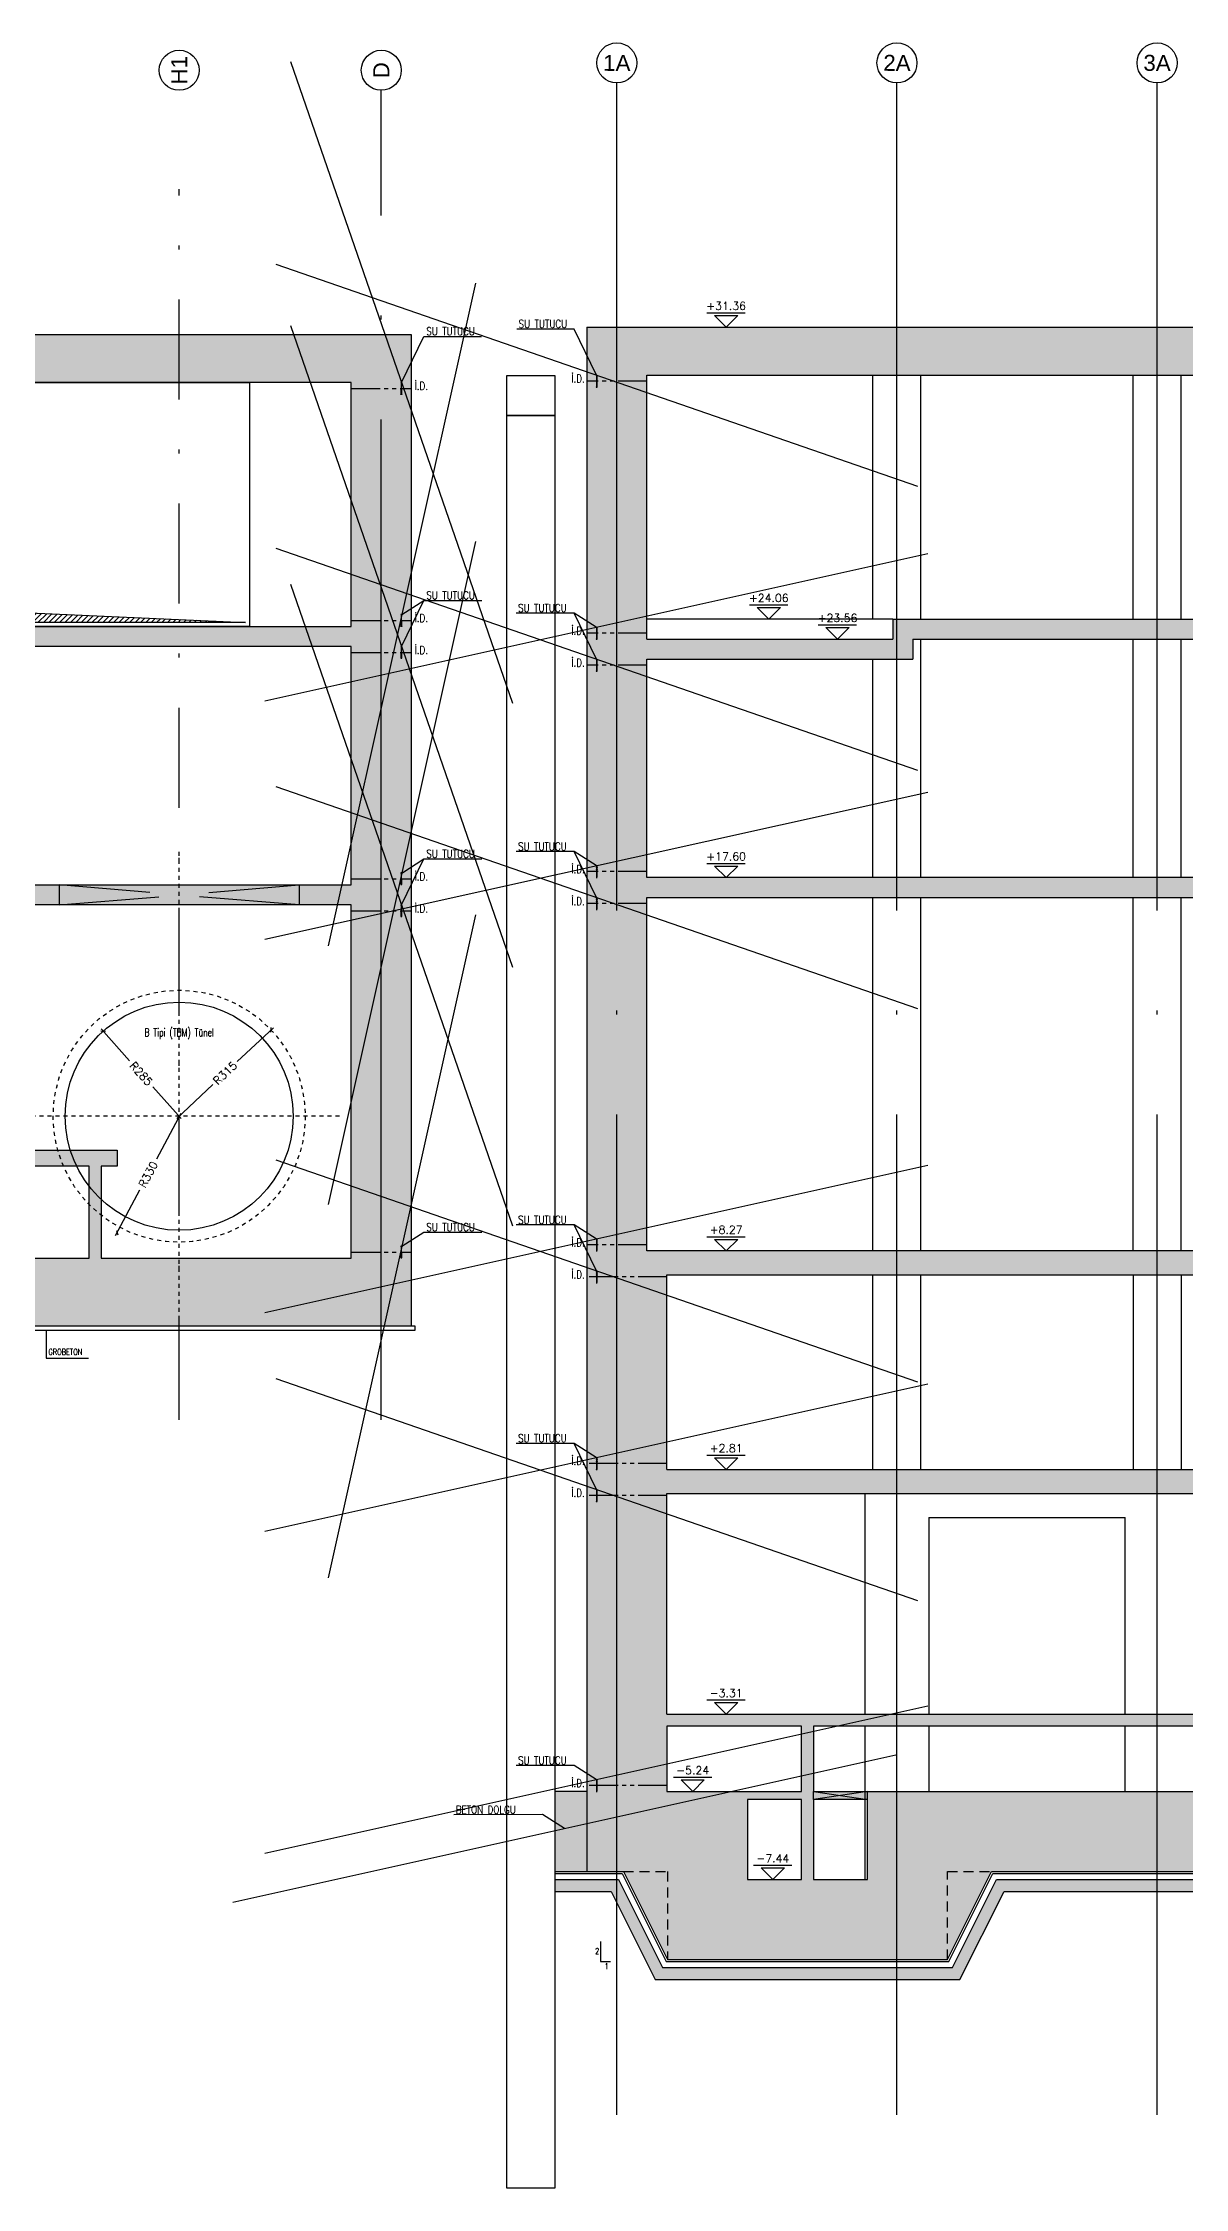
# Model space of a CAD drawing. Header units: millimetres. Extents: x 400382 to 401276, y 4543898 to 4544126.
# Drawn here: x 401009.2 to 401037.8, y 4543951.3 to 4544004.9 of the extents above; entities that cross this region are included whole.
import ezdxf
from ezdxf.enums import TextEntityAlignment as Align

# ---------------------------------------------------------------- set-up
doc = ezdxf.new("R2010")
doc.units = ezdxf.units.MM
for name, pattern in [('ACAD_ISO05W100', [33, 24, -3, 0, -3, 0, -3]), ('AKS', [3, 2.5, -0.25, 0, -0.25]), ('CIZGI', [0.4, 0.25, -0.15]), ('CONTINU', [0]), ('DASHDOT2', [0.5, 0.25, -0.125, 0, -0.125]), ('HIDDEN', [0.375, 0.25, -0.125])]:
    doc.linetypes.add(name, pattern=pattern)
for name, color, linetype in [('aks prota', 2, 'AKS'), ('boşluk prota', 2, 'Continuous'), ('boşluk taraması prota', 252, 'Continuous'), ('caks prota', 4, 'Continuous'), ('görünüş prota', 4, 'Continuous'), ('inşaat derzi prota', 11, 'Continuous'), ('kesik prota', 2, 'CIZGI'), ('kesit prota', 1, 'Continuous'), ('kesit tarama prota', 252, 'Continuous'), ('kot prota', 4, 'Continuous'), ('lkolon prota', 4, 'Continuous'), ('merdiven prota', 2, 'Continuous'), ('not prota', 2, 'Continuous'), ('not yazısı prota', 6, 'Continuous'), ('not çizgisi prota', 4, 'Continuous'), ('PRT-AL-TUNEL_EKSENI', 14, 'DASHDOT2'), ('PRT-CST-rc_level', 6, 'Continuous'), ('PRT-CST-rc_levermark', 4, 'Continuous'), ('st_s_not yazısı', 6, 'Continuous'), ('st_s_not çizgisi', 4, 'CIZGI'), ('st_s_su tutucu', 2, 'Continuous'), ('st_s_ölçü', 4, 'Continuous'), ('taks prota', 7, 'Continuous')]:
    doc.layers.add(name, color=color, linetype=linetype)
doc.layers.add('PRT-KD-kazik', color=172, linetype='Continuous', lineweight=25)
doc.styles.add('NOT', font='romanstw.shx')
doc.styles.add('OLCU', font='romanstw.shx')
doc.styles.get("Standard").update_dxf_attribs({"font": 'Arial.ttf'})
doc.styles.add('TAKS', font='Arial Unicode.ttf')
doc.styles.add('TEXT250', font='romanstw.shx', dxfattribs={"width": 0.8, "height": 25})
doc.styles.add('TSIMPLEX', font='romanstw.shx')
doc.dimstyles.new('1-100', dxfattribs={"dimscale": 0.5, "dimtxt": 2, "dimasz": 7.5, "dimexe": 3, "dimexo": 5, "dimgap": 5, "dimtad": 3, "dimdec": 1, "dimlfac": 2, "dimzin": 9, "dimdsep": 46, "dimtxsty": 'Standard', "dimblk": 'OBLIQUE', "dimcen": 0.09, "dimclrd": 3, "dimclre": 3, "dimclrt": 1, "dimadec": 3, "dimazin": 0, "dimtfac": 1, "dimtdec": 1, "dimtofl": 0, "dimtmove": 0, "dimatfit": 3, "dimfxl": 4, "dimtolj": 1, "dimtzin": 0, "dimarcsym": 0})
doc.dimstyles.new('1-50', dxfattribs={"dimtxt": 10, "dimasz": 4, "dimexe": 4, "dimexo": 8, "dimgap": 4, "dimtad": 1, "dimdec": 1, "dimrnd": 0.05, "dimzin": 9, "dimdsep": 46, "dimtxsty": 'OLCU', "dimblk1": 'OBLIQUE', "dimblk2": 'OBLIQUE', "dimsah": 1, "dimcen": 2, "dimdle": 4, "dimclrd": 4, "dimclre": 4, "dimclrt": 3, "dimadec": 1, "dimazin": 0, "dimtfac": 1, "dimtdec": 1, "dimtix": 1, "dimtmove": 2, "dimatfit": 3, "dimldrblk": 'OBLIQUE', "dimfxl": 1, "dimtvp": 1, "dimtolj": 1, "dimtzin": 1, "dimarcsym": 0})

# ---------------------------------------------------------------- blocks, each defined once
blk = doc.blocks.new('_Oblique')
at = {"layer": 'st_s_ölçü', "lineweight": -2}
blk.add_line((-0.5, -0.5), (0.5, 0.5), dxfattribs=at)
blk = doc.blocks.new('*D49')
at = {"layer": 'Defpoints', "color": 0, "transparency": 16777216}
for p in [(-455.7768124120485, 109.5869111729116), (-265.7931828767396, -102.8541877429707)]:
    blk.add_point(p, dxfattribs=at)
at = {"layer": 'st_s_ölçü', "color": 4, "lineweight": -2, "transparency": 16777216}
for p, q in [((-461.1096862235661, 115.5501700898487), (-389.9253438287682, 35.95131222538865)), ((-260.4603090652221, -108.8174466599078), (-331.6446514600408, -29.21858879542449))]:
    blk.add_line(p, q, dxfattribs=at)
at = {"layer": 'st_s_ölçü', "color": 4, "lineweight": -2, "transparency": 16777216, "xscale": 8, "yscale": 8, "zscale": 8, "rotation": 131.8058995973175}
blk.add_blockref('_Oblique', (-455.7768124120485, 109.5869111729116), dxfattribs=at)
at = {"layer": 'st_s_ölçü', "color": 3, "transparency": 16777216, "insert": (-360.7849976444195, 3.366361714968633), "char_height": 20, "attachment_point": 5, "rotation": 311.8058995973175, "style": 'OLCU'}
blk.add_mtext('\\A1;R285', dxfattribs=at)
blk = doc.blocks.new('*D50')
at = {"layer": 'Defpoints', "color": 0, "transparency": 16777216}
for p in [(-36.3406229420434, 112.9617587007597), (-265.7931828767178, -102.8541877429798)]:
    blk.add_point(p, dxfattribs=at)
at = {"layer": 'st_s_ölçü', "color": 4, "lineweight": -2, "transparency": 16777216}
for p, q in [((-30.51325634052741, 118.4427986104425), (-120.6119750752906, 33.69874405447169)), ((-271.6205494782338, -108.3352276526625), (-181.5218307435179, -23.5911730967362))]:
    blk.add_line(p, q, dxfattribs=at)
at = {"layer": 'st_s_ölçü', "color": 4, "lineweight": -2, "transparency": 16777216, "xscale": 8, "yscale": 8, "zscale": 8, "rotation": 43.24583088137385}
blk.add_blockref('_Oblique', (-36.3406229420434, 112.9617587007597), dxfattribs=at)
at = {"layer": 'st_s_ölçü', "color": 3, "transparency": 16777216, "insert": (-151.0669029094242, 5.053785478889026), "char_height": 20, "attachment_point": 5, "rotation": 43.24583088137385, "style": 'OLCU'}
blk.add_mtext('\\A1;R315', dxfattribs=at)
blk = doc.blocks.new('*D51')
at = {"layer": 'Defpoints', "color": 0, "transparency": 16777216}
for p in [(-265.7931828767105, -102.8541877429579), (-421.0483857594118, -394.0514095323542)]:
    blk.add_point(p, dxfattribs=at)
at = {"layer": 'lkolon prota', "color": 4, "lineweight": -2, "transparency": 16777216}
for p, q in [((-262.0294203825846, -95.79486115412448), (-322.8545106894434, -209.8786212058137)), ((-424.8121482535377, -401.1107361211878), (-363.9870579466764, -287.0269760694938))]:
    blk.add_line(p, q, dxfattribs=at)
at = {"layer": 'lkolon prota', "color": 4, "lineweight": -2, "transparency": 16777216, "xscale": 8, "yscale": 8, "zscale": 8, "rotation": 241.9351701811658}
blk.add_blockref('_Oblique', (-421.0483857594118, -394.0514095323542), dxfattribs=at)
at = {"layer": 'lkolon prota', "color": 3, "transparency": 16777216, "insert": (-343.420784318052, -248.4527986376579), "char_height": 20, "attachment_point": 5, "rotation": 61.935170181165795, "style": 'OLCU'}
blk.add_mtext('\\A1;R330', dxfattribs=at)
blk = doc.blocks.new('D')
at = {"layer": 'st_s_su tutucu', "linetype": 'CONTINU', "ltscale": 0.2}
for p, q in [((-39987.83090962706, 52508.18991963421), (-39992.63090966878, 52508.18991966914)), ((-39992.63090966878, 52508.18991966914), (-39992.63090980848, 52507.38991968935)), ((-39992.63090980848, 52507.38991968935), (-39990.63090962501, 52506.05655179494)), ((-39992.63090980848, 52448.98991960261), (-39990.63090962501, 52450.32328749701)), ((-39992.63090966878, 52448.18991962282), (-39992.63090980848, 52448.98991960261)), ((-39987.83090962706, 52448.18991965774), (-39992.63090966878, 52448.18991962282)), ((-39990.63090992199, 52478.65671955824), (-39991.93117670823, 52478.6567195757)), ((-39991.93117670823, 52478.6567195757), (-39991.93117659182, 52477.72311959402)), ((-39991.93117659182, 52477.72311959402), (-39990.63090987367, 52477.72311951835)), ((-39990.6309096902, 52498.50671976196), (-39991.53117650332, 52498.50671977942)), ((-39991.53117650332, 52498.50671977942), (-39991.53117639622, 52497.87311976865)), ((-39991.53117639622, 52497.87311976865), (-39990.63090970417, 52497.87311978029)), ((-39990.63090980196, 52488.50671968629), (-39991.53117661508, 52488.50671963972)), ((-39991.53117661508, 52488.50671963972), (-39991.53117662905, 52487.87311965806)), ((-39991.53117662905, 52487.87311965806), (-39990.630909937, 52487.87311964059)), ((-39991.53117661508, 52467.87311965223), (-39991.53117662905, 52468.5067196339)), ((-39991.53117662905, 52468.5067196339), (-39990.630909937, 52468.50671965136)), ((-39990.63090980196, 52467.87311960567), (-39991.53117661508, 52467.87311965223)), ((-39991.53117650332, 52457.87311951254), (-39991.53117639622, 52458.50671952331)), ((-39991.53117639622, 52458.50671952331), (-39990.63090970417, 52458.50671951166)), ((-39990.6309096902, 52457.87311953), (-39991.53117650332, 52457.87311951254)), ((-39990.63090962501, 52506.05655179494), (-39990.6309096902, 52498.50671976196)), ((-39990.63090970417, 52497.87311978029), (-39990.63090980196, 52488.50671968629)), ((-39990.630909937, 52487.87311964059), (-39990.63090992199, 52478.65671955824)), ((-39990.630909937, 52468.50671965136), (-39990.63090992199, 52477.72311973372)), ((-39990.63090970417, 52458.50671951166), (-39990.63090980196, 52467.87311960567)), ((-39990.63090962501, 52450.32328749701), (-39990.6309096902, 52457.87311953)), ((-39989.83090974534, 52506.05655187643), (-39987.83090964103, 52507.38991968935)), ((-39989.83090955907, 52498.50671965136), (-39989.83090974534, 52506.05655187643)), ((-39988.9306429881, 52498.50671966883), (-39989.83090955907, 52498.50671965136)), ((-39989.83090992229, 52488.50671961062), (-39989.83090981984, 52497.87311973373)), ((-39989.83090981984, 52497.87311973373), (-39988.93064300207, 52497.87311962313)), ((-39988.93064335132, 52488.50671965136), (-39989.83090992229, 52488.50671961062)), ((-39989.83091007002, 52478.65671960481), (-39989.8309099316, 52487.87311978029)), ((-39989.8309099316, 52487.87311978029), (-39988.93064311383, 52487.87311964059)), ((-39988.53064343977, 52478.65671965137), (-39989.83091007002, 52478.65671960481)), ((-39989.83090998934, 52477.72311965805), (-39988.53064344908, 52477.72311964058)), ((-39989.83091007002, 52477.72311968715), (-39989.8309099316, 52468.50671951166)), ((-39989.8309099316, 52468.50671951166), (-39988.93064311383, 52468.50671965136)), ((-39988.93064335132, 52467.87311964059), (-39989.83090992229, 52467.87311968134)), ((-39989.83090992229, 52467.87311968134), (-39989.83090981984, 52458.50671955823)), ((-39989.83090981984, 52458.50671955823), (-39988.93064300207, 52458.50671966883)), ((-39988.9306429881, 52457.87311962313), (-39989.83090955907, 52457.87311964059)), ((-39989.83090955907, 52457.87311964059), (-39989.83090974534, 52450.32328741552)), ((-39989.83090974534, 52450.32328741552), (-39987.83090964103, 52448.98991960261)), ((-39988.93064300207, 52497.87311962313), (-39988.9306429881, 52498.50671966883)), ((-39988.93064311383, 52487.87311964059), (-39988.93064335132, 52488.50671965136)), ((-39988.93064311383, 52468.50671965136), (-39988.93064335132, 52467.87311964059)), ((-39988.93064300207, 52458.50671966883), (-39988.9306429881, 52457.87311962313)), ((-39988.53064344908, 52477.72311964058), (-39988.53064343977, 52478.65671965137)), ((-39987.83090964103, 52507.38991968935), (-39987.83090962706, 52508.18991963421)), ((-39987.83090964103, 52448.98991960261), (-39987.83090962706, 52448.18991965774))]:
    blk.add_line(p, q, dxfattribs=at)
blk = doc.blocks.new('KOTK5')
at = {"layer": 'PRT-CST-rc_levermark'}
blk.add_line((216.6666666667443, 160), (-213.3333333332557, 160), dxfattribs=at)
blk.add_lwpolyline([(130, 130), (-130, 130), (0, 0)], close=True, dxfattribs=at)
at = {"layer": 'PRT-CST-rc_level', "style": 'OLCU'}
blk.add_attdef('000.00', text='', height=90, dxfattribs=at).set_placement((0, 193.1381784435362), align=Align.CENTER)
blk = doc.blocks.new('A$C127942D9')
at = {"layer": 'aks prota', "ltscale": 2}
blk.add_line((-265.7931828767323, -631.6843460802356), (-265.7931828767178, 559.6811305509054), dxfattribs=at)
at = {"layer": 'aks prota'}
blk.add_line((135.1872869510917, -102.8541877429761), (-666.7736527046291, -102.8541877429725), dxfattribs=at)
at = {"layer": 'görünüş prota', "color": 6, "linetype": 'CIZGI', "ltscale": 2}
blk.add_circle((-265.7931828767323, -102.8541877429652), 315, dxfattribs=at)
at = {"layer": 'görünüş prota', "color": 6}
blk.add_circle((-265.7931828767105, -102.8541877429798), 285, dxfattribs=at)
at = {"layer": 'not prota', "style": 'TEXT250', "width": 0.7}
blk.add_text('B Tipi (TBM) Tünel', height=20, dxfattribs=at).set_placement((-265.7931828766596, 106.8190974679765), align=Align.MIDDLE_CENTER)
at = {"layer": 'lkolon prota'}
dim = blk.add_radius_dim(center=(-265.7931828767105, -102.8541877429579), mpoint=(-421.0483857594118, -394.0514095323542), dimstyle='1-100', dxfattribs=at)
dim.commit()
dim.dimension.update_dxf_attribs({"geometry": '*D51', "text_midpoint": (-343.420784318052, -248.4527986376579), "dimtype": 132})
at = {"layer": 'st_s_ölçü'}
for center, mpoint, picture, middle in [((-265.7931828767396, -102.8541877429707), (-455.7768124120485, 109.5869111729116), '*D49', (-360.7849976444195, 3.366361714968633)), ((-265.7931828767178, -102.8541877429798), (-36.3406229420434, 112.9617587007597), '*D50', (-151.0669029094242, 5.053785478889026))]:
    dim = blk.add_radius_dim(center=center, mpoint=mpoint, dimstyle='1-100', dxfattribs=at)
    dim.commit()
    dim.dimension.update_dxf_attribs({"geometry": picture, "text_midpoint": middle, "dimtype": 132})
blk = doc.blocks.new('E-E Kesiti')
at = {"layer": 'boşluk taraması prota', "ltscale": 2}
h = blk.add_hatch(dxfattribs=at)
h.set_pattern_fill('ANSI31', color=256, scale=0.03, style=0)
h.set_pattern_definition([(45, (400368.9673157929, 4543578.633472281), (-0.06735192090801864, 0.06735192090801866), [])])
h.paths.add_polyline_path([(401071.2055075985, 4543995.769125489), (401071.4577931441, 4543990.158774578), (401076.8416943775, 4543989.921419942), (401071.1916943775, 4543989.921419942)])
at = {"layer": 'kesit tarama prota'}
h = blk.add_hatch(color=256, dxfattribs=at)
h.dxf.hatch_style = 1
h.paths.add_polyline_path([(401080.9857943775, 4543997.121419942), (401070.9957943775, 4543997.121419942), (401070.9957943775, 4543997.921419942), (401063.1357943775, 4543997.921419942), (401063.1357943775, 4543997.121419942), (401053.0857943775, 4543997.121419942), (401053.0857943775, 4543972.331419942), (401080.9857943775, 4543972.331419942)])
h.paths.add_polyline_path([(401063.1357943775, 4543974.031419942), (401061.1357943775, 4543974.031419942), (401061.1357943775, 4543976.331419942), (401063.1357943775, 4543976.331419942)], flags=16)
h.paths.add_polyline_path([(401063.6357943775, 4543974.031419942), (401063.6357943775, 4543997.421419942), (401070.4958308838, 4543997.421419942), (401070.4958308838, 4543996.612126838), (401070.4357943775, 4543996.612126838), (401070.4357943775, 4543995.921419942), (401070.4357943775, 4543993.241419942), (401068.9757943774, 4543993.241419942), (401068.9757943774, 4543993.411419942), (401068.6757943775, 4543993.411419942), (401068.6757943775, 4543993.581419942), (401068.3757943775, 4543993.581419942), (401068.3757943775, 4543993.751419942), (401068.0757943775, 4543993.751419942), (401068.0757943775, 4543993.921419942), (401067.7757943775, 4543993.921419942), (401067.7757943775, 4543994.091419942), (401067.4757943774, 4543994.091419942), (401067.4757943774, 4543994.261419942), (401067.1757943775, 4543994.261419942), (401067.1757943775, 4543994.431419942), (401066.8757943775, 4543994.431419942), (401066.8757943775, 4543994.601419942), (401066.5757943775, 4543994.601419942), (401066.5757943775, 4543994.771419941), (401066.2757943775, 4543994.771419941), (401066.2757943775, 4543994.941419941), (401064.4357943775, 4543994.941419941), (401064.4357943775, 4543994.741419942), (401065.9230663857, 4543994.741419942), (401068.9230663857, 4543993.041419942), (401070.4357943775, 4543993.041419942), (401070.4357943775, 4543989.821419942), (401068.9757943774, 4543989.821419942), (401068.9757943774, 4543990.011419942), (401068.6757943775, 4543990.011437183), (401068.6757943775, 4543990.181419942), (401068.3757943775, 4543990.181419942), (401068.3757943775, 4543990.351419942), (401068.0757943775, 4543990.351419942), (401068.0757943775, 4543990.521419941), (401067.7757943775, 4543990.521488908), (401067.7757943775, 4543990.691506148), (401067.4757943774, 4543990.691419941), (401067.4757943774, 4543990.861419942), (401067.1757943775, 4543990.861419942), (401067.1757943775, 4543991.031540631), (401066.8757943775, 4543991.031540631), (401066.8757943775, 4543991.201419942), (401066.5757943775, 4543991.201419942), (401066.5757943775, 4543991.371419942), (401066.2757943775, 4543991.371419942), (401066.2757943775, 4543991.541419942), (401064.4357943775, 4543991.541592356), (401064.4357943775, 4543991.341506149), (401065.9240438678, 4543991.341506149), (401068.9594901152, 4543989.621419942), (401070.4357943775, 4543989.621419942), (401070.4357943775, 4543986.611419942), (401068.9757943774, 4543986.611419942), (401068.9757943774, 4543986.781419942), (401068.6757943775, 4543986.781419942), (401068.6757943775, 4543986.951419942), (401068.3757943775, 4543986.951419942), (401068.3757943775, 4543987.121419942), (401068.0757943775, 4543987.121419942), (401068.0757943775, 4543987.291419942), (401067.7757943775, 4543987.291419942), (401067.7757943775, 4543987.461419942), (401067.4757943774, 4543987.461419942), (401067.4757943774, 4543987.631419942), (401067.1757943775, 4543987.631419942), (401067.1757943775, 4543987.801419942), (401066.8757943775, 4543987.801419942), (401066.8757943775, 4543987.971419942), (401066.5757943775, 4543987.971419942), (401066.5757943775, 4543988.141419942), (401066.2757943775, 4543988.141419942), (401066.2757943775, 4543988.311419941), (401064.4357943775, 4543988.311419941), (401064.4357943775, 4543988.111419942), (401065.9230663857, 4543988.111419942), (401068.9230663857, 4543986.411419942), (401070.4357943775, 4543986.411419942), (401070.4357943775, 4543983.361419942), (401068.9657943774, 4543983.361419942), (401068.9657943774, 4543983.551419942), (401068.6757943775, 4543983.551419942), (401068.6757943775, 4543983.721419942), (401068.3757943775, 4543983.721419942), (401068.3757943775, 4543983.891419942), (401068.0757943775, 4543983.891419942), (401068.0757943775, 4543984.061419941), (401067.7757943775, 4543984.061419941), (401067.7757943775, 4543984.231419941), (401067.4757943774, 4543984.231419941), (401067.4757943774, 4543984.401419941), (401067.1757943775, 4543984.401419941), (401067.1757943775, 4543984.571419942), (401066.8757943775, 4543984.571419942), (401066.8757943775, 4543984.741419942), (401066.5757943775, 4543984.741419942), (401066.5757943775, 4543984.911419942), (401066.2757943775, 4543984.911419942), (401066.2757943775, 4543985.081419942), (401064.4357943775, 4543985.081419942), (401064.4357943775, 4543984.881419942), (401065.9230663857, 4543984.881419942), (401068.9583605034, 4543983.161419942), (401070.4357943775, 4543983.161419942), (401070.4357943775, 4543979.981419941), (401068.9757943774, 4543979.981419941), (401068.9757943774, 4543980.151419941), (401068.6757943775, 4543980.151419941), (401068.6757943775, 4543980.321419942), (401068.3757943775, 4543980.321419942), (401068.3757943775, 4543980.491419942), (401068.0757943775, 4543980.491419942), (401068.0757943775, 4543980.661419942), (401067.7757943775, 4543980.661419942), (401067.7757943775, 4543980.831419942), (401067.4757943774, 4543980.831419942), (401067.4757943774, 4543981.001419942), (401067.1757943775, 4543981.001419942), (401067.1757943775, 4543981.171419942), (401066.8757943775, 4543981.171419942), (401066.8757943775, 4543981.341419942), (401066.5757943775, 4543981.341419942), (401066.5757943775, 4543981.511419942), (401066.2757943775, 4543981.511419942), (401066.2757943775, 4543981.681419942), (401064.4357943775, 4543981.681419942), (401064.4357943775, 4543981.481419941), (401065.9230663858, 4543981.481419941), (401068.9230663858, 4543979.781419942), (401070.4357943775, 4543979.781419942), (401070.4357943775, 4543976.751419942), (401068.9507943775, 4543976.751419942), (401068.9507943775, 4543976.921419942), (401068.6757943775, 4543976.921419942), (401068.6757943775, 4543977.091419942), (401068.3757943775, 4543977.091419942), (401068.3757943775, 4543977.261419942), (401068.0757943775, 4543977.261419942), (401068.0757943775, 4543977.431419942), (401067.7757943775, 4543977.431419942), (401067.7757943775, 4543977.601419942), (401067.4757943774, 4543977.601419942), (401067.4757943774, 4543977.771419941), (401067.1757943775, 4543977.771419941), (401067.1757943775, 4543977.941419941), (401066.8757943775, 4543977.941419941), (401066.8757943775, 4543978.111419942), (401066.5757943775, 4543978.111419942), (401066.5757943775, 4543978.281419942), (401066.2757943775, 4543978.281419942), (401066.2757943775, 4543978.451419942), (401064.4357943775, 4543978.451419942), (401064.4357943775, 4543978.251419942), (401065.9230663857, 4543978.251419942), (401068.9230663857, 4543976.551419942), (401070.4357943775, 4543976.551419942), (401070.4357943775, 4543974.031419942), (401068.0757943775, 4543974.031419942), (401068.0757943775, 4543974.201419942), (401067.7757943775, 4543974.201419942), (401067.7757943775, 4543974.371419942), (401067.4757943774, 4543974.371419942), (401067.4757943774, 4543974.541419942), (401067.1757943775, 4543974.541419942), (401067.1757943775, 4543974.711419942), (401066.8757943775, 4543974.711419942), (401066.8757943775, 4543974.881419942), (401066.5757943775, 4543974.881419942), (401066.5757943775, 4543975.051419942), (401066.2757943775, 4543975.051419942), (401066.2757943775, 4543975.221419942), (401064.4357943775, 4543975.221419942), (401064.4357943775, 4543975.021419941), (401065.9230663857, 4543975.021419941), (401067.6701252092, 4543974.031419942)], flags=16)
h.paths.add_polyline_path([(401060.8357943775, 4543974.031419942), (401054.5857943775, 4543974.031419942), (401054.5857943775, 4543982.861419942), (401063.1357943775, 4543982.861419942), (401063.1357943775, 4543976.731419941), (401060.4357943775, 4543976.731419941), (401060.4357943775, 4543976.331419942), (401060.8357943775, 4543976.331419942)], flags=16)
h.paths.add_polyline_path([(401070.9357943775, 4543974.031419942), (401070.9357943775, 4543976.331419942), (401072.9357943775, 4543976.331419942), (401072.9357943775, 4543974.031419942)], flags=16)
h.paths.add_polyline_path([(401070.9357943775, 4543976.731419941), (401070.9357943775, 4543982.861419942), (401079.4857943775, 4543982.861419942), (401079.4857943775, 4543974.031419942), (401073.2357943775, 4543974.031419942), (401073.2357943775, 4543976.331419942), (401073.6357943775, 4543976.331419942), (401073.6357943775, 4543976.731419941)], flags=16)
h.paths.add_polyline_path([(401063.1357943775, 4543983.361419942), (401054.5857943775, 4543983.361419942), (401054.5857943775, 4543989.321419942), (401063.1357943775, 4543989.321419942)], flags=16)
h.paths.add_polyline_path([(401070.9357943775, 4543983.361419942), (401070.9357943775, 4543989.321419942), (401079.4857943775, 4543989.321419942), (401079.4857943775, 4543983.361419942)], flags=16)
h.paths.add_polyline_path([(401063.1357943775, 4543989.821419942), (401054.5857943775, 4543989.821419942), (401054.5857943775, 4543995.921419942), (401063.1357943775, 4543995.921419942)], flags=16)
h.paths.add_polyline_path([(401070.9357943775, 4543989.821419942), (401070.9357943775, 4543995.921419942), (401079.4857943775, 4543995.921419942), (401079.4857943775, 4543989.821419942)], flags=16)
at = {"layer": 'aks prota', "ltscale": 10}
blk.add_line((401080.2357943775, 4543969.992596888), (401080.2357943775, 4544003.22309386), dxfattribs=at)
at = {"layer": 'boşluk prota', "ltscale": 0.05}
blk.add_lwpolyline([(401071.2055075985, 4543995.769125489), (401071.4577931441, 4543990.158774578), (401076.8416943775, 4543989.921419942), (401071.1916943775, 4543989.921419942)], close=True, dxfattribs=at)
at = {"layer": 'caks prota', "ltscale": 0.05}
for centre in [(401075.1857578712, 4544003.723093858), (401080.2357578711, 4544003.723093858)]:
    blk.add_circle(centre, 0.5, dxfattribs=at)
at = {"layer": 'görünüş prota', "color": 4}
blk.add_lwpolyline([(401071.0916943775, 4543989.821419942), (401071.0916943775, 4543995.921419942), (401076.9416943775, 4543995.921419942), (401076.9416943775, 4543989.821419942)], close=True, dxfattribs=at)
at = {"layer": 'görünüş prota'}
blk.add_lwpolyline([(401053.0857943775, 4543972.331419942), (401052.9857943775, 4543972.331419942), (401052.9857943775, 4543972.231419941), (401081.0857943775, 4543972.231419941), (401081.0857943775, 4543972.331419942), (401080.9857943775, 4543972.331419942)], dxfattribs=at)
at = {"layer": 'inşaat derzi prota', "linetype": 'ACAD_ISO05W100', "ltscale": 0.03}
for points in [[(401079.4857943775, 4543995.771419941), (401080.9857943775, 4543995.771419941)], [(401079.4857943775, 4543989.97142078), (401080.9857943775, 4543989.97142078)], [(401079.4857943775, 4543989.171419942), (401080.9857943775, 4543989.171419942)], [(401079.4857943775, 4543983.51142078), (401080.9857943775, 4543983.51142078)], [(401079.4857943775, 4543982.711419942), (401080.9857943775, 4543982.711419942)], [(401079.4857943775, 4543974.18142078), (401080.9857943775, 4543974.18142078)]]:
    blk.add_lwpolyline(points, dxfattribs=at)
at = {"layer": 'kesit prota', "color": 1}
for points in [[(401070.9957943775, 4543997.121419942), (401080.9857943775, 4543997.121419942), (401080.9857943775, 4543972.331419942), (401053.0857943775, 4543972.331419942), (401053.0857943775, 4543997.121419942), (401063.1357943775, 4543997.121419942), (401063.1357943775, 4543997.921419942), (401070.9957943775, 4543997.921419942)], [(401070.9357943775, 4543995.921419942), (401070.9357943775, 4543989.821419942), (401079.4857943775, 4543989.821419942), (401079.4857943775, 4543995.921419942)], [(401070.9357943775, 4543982.861419942), (401070.9357943775, 4543976.731419941), (401073.6357943775, 4543976.731419941), (401073.6357943775, 4543976.331419942), (401073.2357943775, 4543976.331419942), (401073.2357943775, 4543974.031419942), (401079.4857943775, 4543974.031419942), (401079.4857943775, 4543982.861419942)], [(401072.9357943775, 4543976.331419942), (401070.9357943775, 4543976.331419942), (401070.9357943775, 4543974.031419942), (401072.9357943775, 4543974.031419942)]]:
    blk.add_lwpolyline(points, close=True, dxfattribs=at)
blk.add_lwpolyline([(401070.9357943775, 4543989.321419942), (401070.9357943775, 4543983.361419942), (401079.4857943775, 4543983.361419942), (401079.4857943775, 4543989.321419942), (401070.9357943775, 4543989.321419942)], dxfattribs=at)
at = {"layer": 'merdiven prota', "linetype": 'HIDDEN', "ltscale": 10}
blk.add_lwpolyline([(401072.1857943775, 4543982.861419942), (401078.1857943775, 4543983.361419942), (401078.1857943775, 4543982.861419942), (401072.1857943775, 4543983.361419942), (401072.1857943775, 4543982.861419942)], dxfattribs=at)
at = {"layer": 'PRT-AL-TUNEL_EKSENI', "ltscale": 10}
blk.add_line((401075.1857943775, 4543969.992596888), (401075.1857943775, 4544000.750055193), dxfattribs=at)
at = {"layer": 'st_s_not çizgisi', "linetype": 'CONTINU'}
blk.add_lwpolyline([(401071.8620863871, 4543972.231419941), (401071.8620863871, 4543971.536536009), (401072.9184863871, 4543971.536536009)], dxfattribs=at)
at = {"layer": 'aks prota', "ltscale": 10, "xscale": 0.01, "yscale": 0.01, "zscale": 0.01}
blk.add_blockref('A$C127942D9', (401077.8437272868, 4543978.609961819), dxfattribs=at)
at = {"layer": 'st_s_ölçü', "xscale": -0.004999999999999998, "yscale": 0.004999999999999998, "zscale": 0.004999999999999998, "rotation": 180}
for p in [(401280.6869489258, 4544258.162370378), (401280.6869489258, 4544252.362370378), (401280.6869489258, 4544251.562370379), (401280.6869489258, 4544245.902370378), (401280.6869489258, 4544245.102370379), (401280.6869489258, 4544236.572370378)]:
    blk.add_blockref('D', p, dxfattribs=at)
at = {"layer": 'not yazısı prota', "ltscale": 0.05, "style": 'TSIMPLEX', "width": 0.8}
for s, p in [('SU TUTUCU', (401081.3609684469, 4543997.099085075)), ('İ.D.', (401081.0683518119, 4543995.732806217)), ('SU TUTUCU', (401081.3609684469, 4543990.499085074)), ('İ.D.', (401081.0683518119, 4543989.932806217)), ('İ.D.', (401081.0683518119, 4543989.132806217)), ('SU TUTUCU', (401081.3609684469, 4543984.039085074)), ('İ.D.', (401081.0683518119, 4543983.472806217)), ('İ.D.', (401081.0683518119, 4543982.672806217)), ('SU TUTUCU', (401081.3609684469, 4543974.709085075))]:
    blk.add_text(s, height=0.2, dxfattribs=at).set_placement(p)
at = {"layer": 'st_s_not yazısı', "ltscale": 0.05, "style": 'NOT', "width": 0.8}
blk.add_text('GROBETON', height=0.15, dxfattribs=at).set_placement((401071.9199501819, 4543971.689782974), align=Align.MIDDLE_LEFT)
at = {"layer": 'taks prota', "style": 'TAKS'}
for s, p in [('H1', (401075.1857578712, 4544003.723093858)), ('D', (401080.2357578711, 4544003.723093858))]:
    blk.add_text(s, height=0.4, rotation=90, dxfattribs=at).set_placement(p, align=Align.MIDDLE_CENTER)
at = {"layer": 'not çizgisi prota'}
for points in [[(401080.7413859239, 4543995.92160381), (401081.2999477926, 4543997.071357619), (401082.7383307733, 4543997.071357619)], [(401080.7413859239, 4543989.321603809), (401081.2999477926, 4543990.471357619), (401082.7383307733, 4543990.471357619)], [(401080.748476963, 4543990.120433997), (401081.2999477926, 4543990.471357619), (401082.7503307737, 4543990.471357619)], [(401080.7413859239, 4543982.86160381), (401081.2999477926, 4543984.011357619), (401082.7383307733, 4543984.011357619)], [(401080.748476963, 4543983.660433997), (401081.2999477926, 4543984.011357619), (401082.7503307737, 4543984.011357619)], [(401080.748476963, 4543974.330433997), (401081.2999477926, 4543974.681357619), (401082.7503307737, 4543974.681357619)]]:
    blk.add_leader(points, dimstyle='1-50', override={"dimasz": 12, "dimgap": 4, "dimtad": 0}, dxfattribs=at)
blk = doc.blocks.new('F-F Kesiti')
at = {"layer": 'kesit tarama prota'}
h = blk.add_hatch(color=256, dxfattribs=at)
h.dxf.hatch_style = 1
h.paths.add_polyline_path([(401130.9734464749, 4543960.521427037), (401124.0454856409, 4543960.521425345), (401124.0454852427, 4543962.151420178), (401130.9734460026, 4543962.151420159), (401130.9734460035, 4543962.45142043), (401123.7454850824, 4543962.45142043), (401123.7454855538, 4543960.521425271), (401121.6454855538, 4543960.521424759), (401121.6454850824, 4543962.45142043), (401114.5597735625, 4543962.451420432), (401114.5597735625, 4543962.604419553), (401114.2697742518, 4543962.604419553), (401114.2697742518, 4543962.774419553), (401113.9797740151, 4543962.774419553), (401113.9797740151, 4543962.944419553), (401113.6897737784, 4543962.944419553), (401113.6897737784, 4543963.114419552), (401113.3997735417, 4543963.114419552), (401113.3997735417, 4543963.284419552), (401113.109773305, 4543963.284419552), (401113.109773305, 4543963.454419552), (401112.8197730682, 4543963.454419552), (401112.8197730682, 4543963.624419552), (401112.5297728315, 4543963.624419552), (401112.5297728315, 4543963.794419552), (401112.2397725949, 4543963.794419552), (401112.2397725949, 4543963.964419552), (401108.6042739357, 4543963.964419552), (401108.6042740784, 4543963.16525954), (401109.0042748773, 4543963.165259614), (401109.0042734787, 4543963.66442186), (401111.8683189628, 4543963.66442186), (401113.9375583807, 4543962.451420432), (401108.7042739207, 4543962.451420434), (401108.704273994, 4543962.151420223), (401114.2436428661, 4543962.151420207), (401114.2436428661, 4543960.521422951), (401093.0454994697, 4543960.521417772), (401093.0454995443, 4543962.151420263), (401105.1292214392, 4543962.151420229), (401105.1292213658, 4543962.45142043), (401089.3792358823, 4543962.45142043), (401089.3792361351, 4543967.971420431), (401105.1292196815, 4543967.971420431), (401105.129219535, 4543968.57142043), (401089.3792361626, 4543968.57142043), (401089.3792363853, 4543973.431420431), (401105.1292375738, 4543973.431420437), (401105.1292375911, 4543974.031420437), (401088.8792364128, 4543974.03142043), (401088.8792368173, 4543982.86142043), (401105.1292378959, 4543982.861420437), (401105.1292379132, 4543983.361420437), (401088.8792368401, 4543983.36142043), (401088.8792370903, 4543988.821420448), (401095.5292429707, 4543988.821420218), (401095.5292429879, 4543989.321420218), (401105.1292381189, 4543989.321419886), (401105.1292381362, 4543989.821419886), (401095.0292430054, 4543989.821420236), (401095.029242988, 4543989.321420236), (401088.8792371132, 4543989.321420448), (401088.8792374156, 4543995.921420448), (401125.6286198638, 4543995.921419179), (401125.6286198568, 4543995.621419039), (401129.6286198568, 4543995.621418943), (401129.6286198638, 4543995.92141904), (401130.9678761773, 4543995.921418995), (401130.9678760236, 4543997.121418995), (401087.3792374705, 4543997.121420499), (401087.3792357023, 4543958.521416388), (401088.2954980143, 4543958.521416612), (401089.3954982615, 4543956.321417461), (401096.3954992769, 4543956.32141714), (401097.4954994646, 4543958.521418859), (401130.9734464749, 4543958.521427037)])
h.paths.add_polyline_path([(401114.5436428661, 4543960.521423024), (401114.5436428661, 4543962.151420206), (401121.3454852057, 4543962.151420185), (401121.3454856038, 4543960.521424686)], flags=16)
h.paths.add_polyline_path([(401094.3954993685, 4543958.321417232), (401093.0454993689, 4543958.321417294), (401093.0454994605, 4543960.321417239), (401094.3954994601, 4543960.321417239)], flags=16)
h.paths.add_polyline_path([(401092.745499369, 4543958.321417307), (401091.3954993685, 4543958.321417369), (401091.3954994683, 4543960.321417239), (401092.7454994607, 4543960.321417239)], flags=16)
h.paths.add_polyline_path([(401092.7454994697, 4543960.521417699), (401089.3792357938, 4543960.521416876), (401089.3792358685, 4543962.15142043), (401092.7454995445, 4543962.151420277)], flags=16)
h = blk.add_hatch(color=256, dxfattribs=at)
h.dxf.hatch_style = 1
h.paths.add_polyline_path([(401087.3792357939, 4543960.521416388), (401086.5792789205, 4543960.521416193), (401086.5792794091, 4543958.521416193), (401087.3792357023, 4543958.521416388)])
h = blk.add_hatch(dxfattribs=at)
h.set_pattern_fill('AR-CONC', color=253, scale=0.0009999999999999998, angle=1.399621290528574e-05)
h.set_pattern_definition([(50.0000139962129, (401064.4796914675, 4543652.329630344), (0.1821846728895983, -0.01593904103483201), [0.01905, -0.20955]), (355.0000139962128, (401064.4796914675, 4543652.329630344), (-0.03524346809633405, 0.1910568366297665), [0.01523999999999997, -0.1676405841699996]), (100.4514586962128, (401064.4948734749, 4543652.328302094), (0.1469412043125848, 0.1751177878069974), [0.01619000879999999, -0.1780902445999998]), (46.18421399621291, (401064.4796914551, 4543652.380430344), (0.2710790511622216, -0.04204226171353833), [0.02857499999999994, -0.3143249999999992]), (96.63557160621279, (401064.502281356, 4543652.37692685), (0.2374040736102427, 0.2474261825907955), [0.02428502313999996, -0.2671356081599994]), (351.1841651662129, (401064.4796914551, 4543652.380430344), (0.2374040736237167, 0.2474261825786067), [0.02285996706999998, -0.2514597319199999]), (21.00001399621287, (401064.5050914583, 4543652.36773035), (0.1516144162504704, -0.1022651611507214), [0.01905, -0.20955]), (326.0000139962129, (401064.5050914583, 4543652.36773035), (0.06180198335420922, 0.1841879812193131), [0.01524, -0.16764]), (71.4514589962129, (401064.5177259929, 4543652.359208253), (0.213416399266616, 0.08192282101926526), [0.01619000879999995, -0.1780899375999996]), (37.50001399621291, (401064.4796914675, 4543652.329630344), (0.003088582595486997, 0.08455503962763458), [0, -0.1656079999999998, 0, -0.1701799999999998, 0, -0.1682749999999998]), (7.500013996212903, (401064.4796914675, 4543652.329630344), (0.06681963803819314, 0.1001805911408236), [0, -0.09702799999999977, 0, -0.1617979999999995, 0, -0.0641349999999998]), (327.5000139962128, (401064.4230494676, 4543652.32963033), (0.1355905965662849, -0.005728710870602942), [0, -0.0634999999999998, 0, -0.1981199999999995, 0, -0.2628899999999992]), (317.5000139962128, (401064.3976494675, 4543652.329630324), (0.1481291751748305, 0.02542652721832841), [0, -0.08254999999999994, 0, -0.1315719999999999, 0, -0.1866899999999999])])
h.paths.add_polyline_path([(401097.6191063113, 4543958.32141889), (401096.5191061055, 4543956.121417135), (401089.2718914947, 4543956.121417467), (401088.1718912653, 4543958.321416582), (401086.579279458, 4543958.321416193), (401086.5792795312, 4543958.021416193), (401087.9864811419, 4543958.021416537), (401089.0864813445, 4543955.821417475), (401096.7045163485, 4543955.821417126), (401097.8045165812, 4543958.021418935), (401130.9734470856, 4543958.021427037), (401130.9734470123, 4543958.321427037)])
at = {"layer": 'aks prota', "ltscale": 10}
for p, q in [((401088.1292354237, 4543952.441190301), (401088.12923775, 4544003.223094041)), ((401095.1292354237, 4543952.44118998), (401095.12923775, 4544003.223095751)), ((401101.6292354237, 4543952.441189683), (401101.62923775, 4544003.223097339))]:
    blk.add_line(p, q, dxfattribs=at)
at = {"layer": 'caks prota', "ltscale": 0.05}
for centre in [(401088.1292376279, 4544003.723094041), (401095.1292376279, 4544003.723093721), (401101.6292376279, 4544003.723093423)]:
    blk.add_circle(centre, 0.4999999999999999, dxfattribs=at)
at = {"layer": 'görünüş prota', "color": 4}
for p, q in [((401094.5292147193, 4543989.821420252), (401094.5292132291, 4543995.921420253)), ((401095.7292147194, 4543989.821420211), (401095.7292132293, 4543995.921420211)), ((401101.0292147197, 4543989.821420028), (401101.0292132296, 4543995.921420028)), ((401102.2292147194, 4543989.821419987), (401102.2292132294, 4543995.921419987)), ((401094.5292162973, 4543983.361420432), (401094.5292149635, 4543988.821420252)), ((401095.7292162974, 4543983.361420433), (401095.7292148416, 4543989.321420211)), ((401101.0292162977, 4543983.361420435), (401101.0292148418, 4543989.321420028)), ((401102.2292162976, 4543983.361420436), (401102.2292148417, 4543989.321419987)), ((401094.5292185764, 4543974.03142043), (401094.5292164194, 4543982.861420432)), ((401095.7292185765, 4543974.03142043), (401095.7292164196, 4543982.861420433)), ((401101.0292185768, 4543974.03142043), (401101.0292164198, 4543982.861420435)), ((401102.2292185766, 4543974.03142043), (401102.2292164197, 4543982.861420436)), ((401094.5292199102, 4543968.57142043), (401094.5292186986, 4543973.431420432)), ((401095.7292199103, 4543968.57142043), (401095.7292199083, 4543973.431420433)), ((401101.029218699, 4543973.431420435), (401101.0292199106, 4543968.57142043)), ((401102.2292186989, 4543973.431420435), (401102.2292199104, 4543968.57142043)), ((401094.3292200568, 4543967.971420431), (401094.3292214053, 4543962.45142043)), ((401095.9292202035, 4543967.37142043), (401095.9292214052, 4543962.45142043)), ((401100.8292214053, 4543962.451419906), (401100.8292202034, 4543967.37142043)), ((401094.3292214786, 4543962.151420259), (401094.3292224141, 4543958.321417235)), ((401095.9292214786, 4543962.151420254), (401095.9292218767, 4543960.521418476)), ((401100.8292218767, 4543960.521419674), (401100.8292214786, 4543962.151419906))]:
    blk.add_line(p, q, dxfattribs=at)
for points in [[(401095.0292430054, 4543989.821420236), (401088.879237136, 4543989.821420448)], [(401095.9292202035, 4543967.37142043), (401100.8292202034, 4543967.37142043)]]:
    blk.add_lwpolyline(points, dxfattribs=at)
at = {"layer": 'görünüş prota'}
for points in [[(401086.5792794091, 4543958.521416193), (401086.5792794091, 4543958.521416193), (401086.5792795312, 4543958.021416193)], [(401086.5792794213, 4543958.471416193), (401088.264596327, 4543958.471416605), (401089.3645965699, 4543956.271417462), (401096.426400984, 4543956.271417139), (401097.5264011763, 4543958.471418867), (401130.9734469756, 4543958.471427037)], [(401086.579279458, 4543958.321416193), (401088.1718912653, 4543958.321416582), (401089.2718914947, 4543956.121417467), (401096.5191061055, 4543956.121417135), (401097.6191063113, 4543958.32141889), (401130.9734470123, 4543958.321427037)], [(401086.5792795312, 4543958.021416193), (401087.9864811419, 4543958.021416537), (401089.0864813445, 4543955.821417475), (401096.7045163485, 4543955.821417126), (401097.8045165812, 4543958.021418935), (401130.9734470856, 4543958.021427037)]]:
    blk.add_lwpolyline(points, dxfattribs=at)
at = {"layer": 'inşaat derzi prota', "linetype": 'ACAD_ISO05W100', "ltscale": 0.03}
for points in [[(401088.8792374521, 4543995.77141036), (401087.3792374521, 4543995.771409993)], [(401088.8792370766, 4543989.471420447), (401087.3792370766, 4543989.47142008)], [(401088.8792372719, 4543988.671420448), (401087.3792372719, 4543988.671420081)], [(401088.8792370789, 4543983.51142043), (401087.3792370789, 4543983.511420064)], [(401088.8792372743, 4543982.71142043), (401087.3792372743, 4543982.711420063)], [(401088.8792370826, 4543974.18142043), (401087.3792370826, 4543974.181420064)], [(401089.379236383, 4543973.381420552), (401087.379237278, 4543973.381420063)], [(401089.3792361695, 4543968.72142043), (401087.3792406918, 4543968.721419942)], [(401089.3792361328, 4543967.92142043), (401087.3792408872, 4543967.921419942)], [(401089.3792358008, 4543960.671416876), (401087.3792403829, 4543960.671416388)]]:
    blk.add_lwpolyline(points, dxfattribs=at)
at = {"layer": 'kesik prota'}
for points in [[(401088.2954980143, 4543958.521416612), (401089.3954993777, 4543958.521416562), (401089.3954982615, 4543956.321417461)], [(401096.3954992769, 4543956.32141714), (401096.3954993776, 4543958.521418591), (401097.4954994646, 4543958.521418859)]]:
    blk.add_lwpolyline(points, dxfattribs=at)
at = {"layer": 'kesit prota', "color": 1}
for p, q in [((401087.3792374705, 4543997.121420499), (401130.9678758842, 4543997.121418995)), ((401088.8792371132, 4543989.321420448), (401088.8792374156, 4543995.921420448)), ((401095.0292430054, 4543989.821420236), (401105.1292381362, 4543989.821419886)), ((401095.0292430054, 4543989.821420236), (401095.029242988, 4543989.321420236)), ((401088.8792371132, 4543989.321420448), (401095.029242988, 4543989.321420236)), ((401088.8792370903, 4543988.821420448), (401095.5292429707, 4543988.821420218)), ((401095.5292429879, 4543989.321420218), (401105.1292381189, 4543989.321419886)), ((401095.5292429879, 4543989.321420218), (401095.5292429707, 4543988.821420218)), ((401089.3792361626, 4543968.57142043), (401105.129219535, 4543968.57142043)), ((401089.3792358823, 4543962.45142043), (401089.3792361351, 4543967.971420431)), ((401089.3792361351, 4543967.971420431), (401105.1292196815, 4543967.971420431))]:
    blk.add_line(p, q, dxfattribs=at)
for points in [[(401087.3792374705, 4543997.121420499), (401087.3792357023, 4543958.521416388), (401088.2954980143, 4543958.521416612), (401089.3954982615, 4543956.321417461), (401096.3954992769, 4543956.32141714), (401097.4954994646, 4543958.521418859), (401130.9734469634, 4543958.521427037)], [(401088.8792374156, 4543995.921420448), (401125.6286198638, 4543995.921419179), (401125.6286198568, 4543995.621419039), (401129.6286198568, 4543995.621418943), (401129.6286198638, 4543995.92141904), (401130.9678761773, 4543995.921418995)], [(401089.3792361626, 4543968.57142043), (401089.3792363853, 4543973.431420431), (401105.1292375738, 4543973.431420437), (401105.1292375911, 4543974.031420437), (401088.8792364128, 4543974.03142043), (401088.8792368173, 4543982.86142043), (401105.1292378959, 4543982.861420437), (401105.1292379132, 4543983.361420437), (401088.8792368401, 4543983.36142043), (401088.8792370903, 4543988.821420448)], [(401093.0454994697, 4543960.521417772), (401114.2436428661, 4543960.521422951)], [(401089.3792358823, 4543962.45142043), (401105.1292213658, 4543962.45142043), (401105.1292214392, 4543962.151420229), (401093.0454995443, 4543962.151420263), (401093.0454994697, 4543960.521417772)], [(401087.3792357939, 4543960.521416388), (401086.5792789205, 4543960.521416193), (401086.5792794091, 4543958.521416193), (401087.3792357023, 4543958.521416388)], [(401094.3954994692, 4543960.52141724), (401094.3954994692, 4543960.521418102)], [(401091.3954994683, 4543960.321417239), (401091.3954993685, 4543958.321417369), (401092.745499369, 4543958.321417307), (401092.7454994607, 4543960.321417239), (401091.3954994683, 4543960.321417239)], [(401093.0454994605, 4543960.321417239), (401093.0454993689, 4543958.321417294), (401094.3954993685, 4543958.321417232), (401094.3954994601, 4543960.321417239), (401093.0454994605, 4543960.321417239)]]:
    blk.add_lwpolyline(points, dxfattribs=at)
blk.add_lwpolyline([(401092.7454994697, 4543960.521417699), (401092.7454995445, 4543962.151420277), (401089.3792358685, 4543962.15142043), (401089.3792357938, 4543960.521416876)], close=True, dxfattribs=at)
at = {"layer": 'merdiven prota', "linetype": 'HIDDEN', "ltscale": 10}
blk.add_lwpolyline([(401093.0454994697, 4543960.521417772), (401094.3954994601, 4543960.321417231), (401094.3954994601, 4543960.52038761), (401093.0454994605, 4543960.321417239), (401093.0454994697, 4543960.521417772)], dxfattribs=at)
at = {"layer": 'PRT-KD-kazik', "color": 3}
for points in [[(401085.3792701341, 4543995.909382848), (401086.5792702759, 4543995.909383141), (401086.5792705202, 4543994.909383142), (401085.3792703784, 4543994.909382849)], [(401085.3792703794, 4543994.909382848), (401086.5792705202, 4543994.909383141), (401086.5792813418, 4543950.609383143), (401085.379281201, 4543950.609382849)]]:
    blk.add_lwpolyline(points, close=True, dxfattribs=at)
at = {"layer": 'st_s_ölçü', "ltscale": 0.1}
blk.add_lwpolyline([(401087.7205405292, 4543956.771417061), (401087.7205406513, 4543956.271417061), (401087.9705406513, 4543956.271417121)], dxfattribs=at)
at = {"layer": 'kot prota', "linetype": 'CONTINU', "ltscale": 0.1}
ref = blk.add_blockref('KOTK5', (401090.8603783177, 4543997.12142043), dxfattribs=dict(at, xscale=-0.002222222222222221, yscale=0.002222222222222221, zscale=0.002222222222222222, rotation=1.399620875197627e-05))
ref.add_attrib('000.00', '+31.36', dxfattribs={"layer": 'PRT-CST-rc_level', "height": 0.1999999999999999, "rotation": 1.400722388096129e-05, "style": 'OLCU'}).set_placement((401090.8603782128, 4543997.550616383), align=Align.CENTER)
ref = blk.add_blockref('KOTK5', (401091.9263022771, 4543989.821420691), dxfattribs=dict(at, xscale=-0.002222222222222221, yscale=0.002222222222222221, zscale=0.002222222222222222, rotation=1.399620875197627e-05))
ref.add_attrib('000.00', '+24.06', dxfattribs={"layer": 'PRT-CST-rc_level', "height": 0.1999999999999999, "rotation": 1.400722388096129e-05, "style": 'OLCU'}).set_placement((401091.9263021722, 4543990.250616643), align=Align.CENTER)
ref = blk.add_blockref('KOTK5', (401093.6443352469, 4543989.321420631), dxfattribs=dict(at, xscale=-0.002222222222222221, yscale=0.002222222222222221, zscale=0.002222222222222222, rotation=1.399620875197627e-05))
ref.add_attrib('000.00', '+23.56', dxfattribs={"layer": 'PRT-CST-rc_level', "height": 0.1999999999999999, "rotation": 1.400722388096129e-05, "style": 'OLCU'}).set_placement((401093.644335142, 4543989.750616584), align=Align.CENTER)
ref = blk.add_blockref('KOTK5', (401090.8603778426, 4543983.36142043), dxfattribs=dict(at, xscale=-0.002222222222222221, yscale=0.002222222222222221, zscale=0.002222222222222222, rotation=1.399620875197627e-05))
ref.add_attrib('000.00', '+17.60', dxfattribs={"layer": 'PRT-CST-rc_level', "height": 0.1999999999999999, "rotation": 1.400722388096129e-05, "style": 'OLCU'}).set_placement((401090.8603777377, 4543983.790616383), align=Align.CENTER)
ref = blk.add_blockref('KOTK5', (401090.8603778426, 4543974.03142043), dxfattribs=dict(at, xscale=-0.002222222222222221, yscale=0.002222222222222221, zscale=0.002222222222222222, rotation=1.399620875197627e-05))
ref.add_attrib('000.00', '+8.27', dxfattribs={"layer": 'PRT-CST-rc_level', "height": 0.1999999999999999, "rotation": 1.400722388096129e-05, "style": 'OLCU'}).set_placement((401090.8603777378, 4543974.460616383), align=Align.CENTER)
ref = blk.add_blockref('KOTK5', (401090.8603778426, 4543968.57142043), dxfattribs=dict(at, xscale=-0.002222222222222221, yscale=0.002222222222222221, zscale=0.002222222222222222, rotation=1.399620875197627e-05))
ref.add_attrib('000.00', '+2.81', dxfattribs={"layer": 'PRT-CST-rc_level', "height": 0.1999999999999999, "rotation": 1.400722388096129e-05, "style": 'OLCU'}).set_placement((401090.8603777378, 4543969.000616383), align=Align.CENTER)
ref = blk.add_blockref('KOTK5', (401090.8603778426, 4543962.452656204), dxfattribs=dict(at, xscale=-0.002222222222222221, yscale=0.002222222222222221, zscale=0.002222222222222222, rotation=1.399620875197627e-05))
ref.add_attrib('000.00', '-3.31', dxfattribs={"layer": 'PRT-CST-rc_level', "height": 0.1999999999999999, "rotation": 1.400722388096129e-05, "style": 'OLCU'}).set_placement((401090.8603777378, 4543962.881852156), align=Align.CENTER)
ref = blk.add_blockref('KOTK5', (401090.0253950303, 4543960.521417035), dxfattribs=dict(at, xscale=-0.002222222222222221, yscale=0.002222222222222221, zscale=0.002222222222222222, rotation=1.399620875197627e-05))
ref.add_attrib('000.00', '-5.24', dxfattribs={"layer": 'PRT-CST-rc_level', "height": 0.1999999999999999, "rotation": 1.400722388096129e-05, "style": 'OLCU'}).set_placement((401090.0253949256, 4543960.950612986), align=Align.CENTER)
ref = blk.add_blockref('KOTK5', (401092.02876574, 4543958.32141734), dxfattribs=dict(at, xscale=-0.002222222222222221, yscale=0.002222222222222221, zscale=0.002222222222222222, rotation=1.399620875197627e-05))
ref.add_attrib('000.00', '-7.44', dxfattribs={"layer": 'PRT-CST-rc_level', "height": 0.1999999999999999, "rotation": 1.400722388096129e-05, "style": 'OLCU'}).set_placement((401092.0287656352, 4543958.750613293), align=Align.CENTER)
at = {"layer": 'st_s_ölçü', "xscale": 0.004999999999999996, "yscale": 0.004999999999999996, "zscale": 0.004999999999999996, "rotation": 180.0000139962129}
for p in [(400887.678018807, 4544258.162310808), (400887.6780184315, 4544251.862320896), (400887.6780186268, 4544251.062320896), (400887.6780184338, 4544245.902320879), (400887.6780186293, 4544245.102320879), (400887.6780184375, 4544236.572320879), (400887.6780186329, 4544235.772320879), (400887.6780220467, 4544231.112320757), (400887.6780222421, 4544230.312320757), (400887.6780217377, 4544223.062317203)]:
    blk.add_blockref('D', p, dxfattribs=at)
at = {"layer": 'not yazısı prota', "ltscale": 0.05, "style": 'TSIMPLEX', "width": 0.8}
for s, p in [('SU TUTUCU', (401085.6751106779, 4543997.099073872)), ('İ.D.', (401086.9919181225, 4543995.732795335)), ('SU TUTUCU', (401085.6631104973, 4543989.999083957)), ('İ.D.', (401086.9919177468, 4543989.432805423)), ('İ.D.', (401086.9919179422, 4543988.632805423)), ('SU TUTUCU', (401085.6631104997, 4543984.039083939)), ('İ.D.', (401086.9919177492, 4543983.472805406)), ('İ.D.', (401086.9919179446, 4543982.672805406)), ('SU TUTUCU', (401085.6631105034, 4543974.709083939)), ('İ.D.', (401086.9919177528, 4543974.142805406)), ('İ.D.', (401086.9919179483, 4543973.342805406)), ('SU TUTUCU', (401085.6631141125, 4543969.249083817)), ('İ.D.', (401086.9919213621, 4543968.682805284)), ('İ.D.', (401086.9919215575, 4543967.882805284)), ('SU TUTUCU', (401085.6631138035, 4543961.199080263)), ('İ.D.', (401086.9919210531, 4543960.63280173)), ('BETON DOLGU', (401084.1041710637, 4543959.966153183))]:
    blk.add_text(s, height=0.1999999999999999, rotation=1.400722388096129e-05, dxfattribs=at).set_placement(p)
at = {"layer": 'st_s_not yazısı', "ltscale": 0.05, "style": 'NOT', "width": 0.8}
for s, p in [('2', (401087.5853435501, 4543956.455405035)), ('1', (401087.8198436424, 4543956.077705093))]:
    blk.add_text(s, height=0.1499999999999999, rotation=1.400722388096129e-05, dxfattribs=at).set_placement(p)
at = {"layer": 'taks prota', "style": 'TAKS'}
for s, p in [('1A', (401088.1292376279, 4544003.723094041)), ('2A', (401095.1292376279, 4544003.723093721)), ('3A', (401101.6292376279, 4544003.723093423))]:
    blk.add_text(s, height=0.3999999999999999, rotation=359.5051648192307, dxfattribs=at).set_placement(p, align=Align.MIDDLE_CENTER)
at = {"layer": 'not çizgisi prota'}
for points in [[(401087.6236458691, 4543995.921593083), (401087.0650837195, 4543997.071346755), (401085.6267007389, 4543997.071346404)], [(401087.6165544546, 4543989.620433357), (401087.0650835393, 4543989.971356843), (401085.6147005582, 4543989.971356489)], [(401087.6236456889, 4543988.821603171), (401087.0650835393, 4543989.971356843), (401085.6267005586, 4543989.971356492)], [(401087.6165544569, 4543983.660433339), (401087.0650835417, 4543984.011356826), (401085.6147005605, 4543984.011356471)], [(401087.6236456913, 4543982.861603153), (401087.0650835417, 4543984.011356826), (401085.626700561, 4543984.011356474)], [(401087.6165544607, 4543974.330433339), (401087.0650835453, 4543974.681356826), (401085.6147005642, 4543974.681356471)], [(401087.623645695, 4543973.531603153), (401087.0650835453, 4543974.681356826), (401085.6267005647, 4543974.681356475)], [(401087.6165580699, 4543968.870433217), (401087.0650871546, 4543969.221356704), (401085.6147041735, 4543969.221356349)], [(401087.6236493042, 4543968.071603031), (401087.0650871546, 4543969.221356704), (401085.6267041739, 4543969.221356353)], [(401087.6165577609, 4543960.820429663), (401087.0650868456, 4543961.17135315), (401085.6147038645, 4543961.171352796)], [(401086.8208249179, 4543959.59970721), (401086.2693540026, 4543959.950630697), (401084.0557611245, 4543959.938425715)]]:
    blk.add_leader(points, dimstyle='1-50', override={"dimasz": 12, "dimgap": 4, "dimtad": 0}, dxfattribs=at)

msp = doc.modelspace()

# ---------------------------------------------------------------- block references
for name, p in [('F-F Kesiti', (-64.57699984312057, 0.6940082060173154)), ('E-E Kesiti', (-62.56913825287484, 0.5103936111554503))]:
    msp.add_blockref(name, p)

doc.saveas('drawing.dxf')
